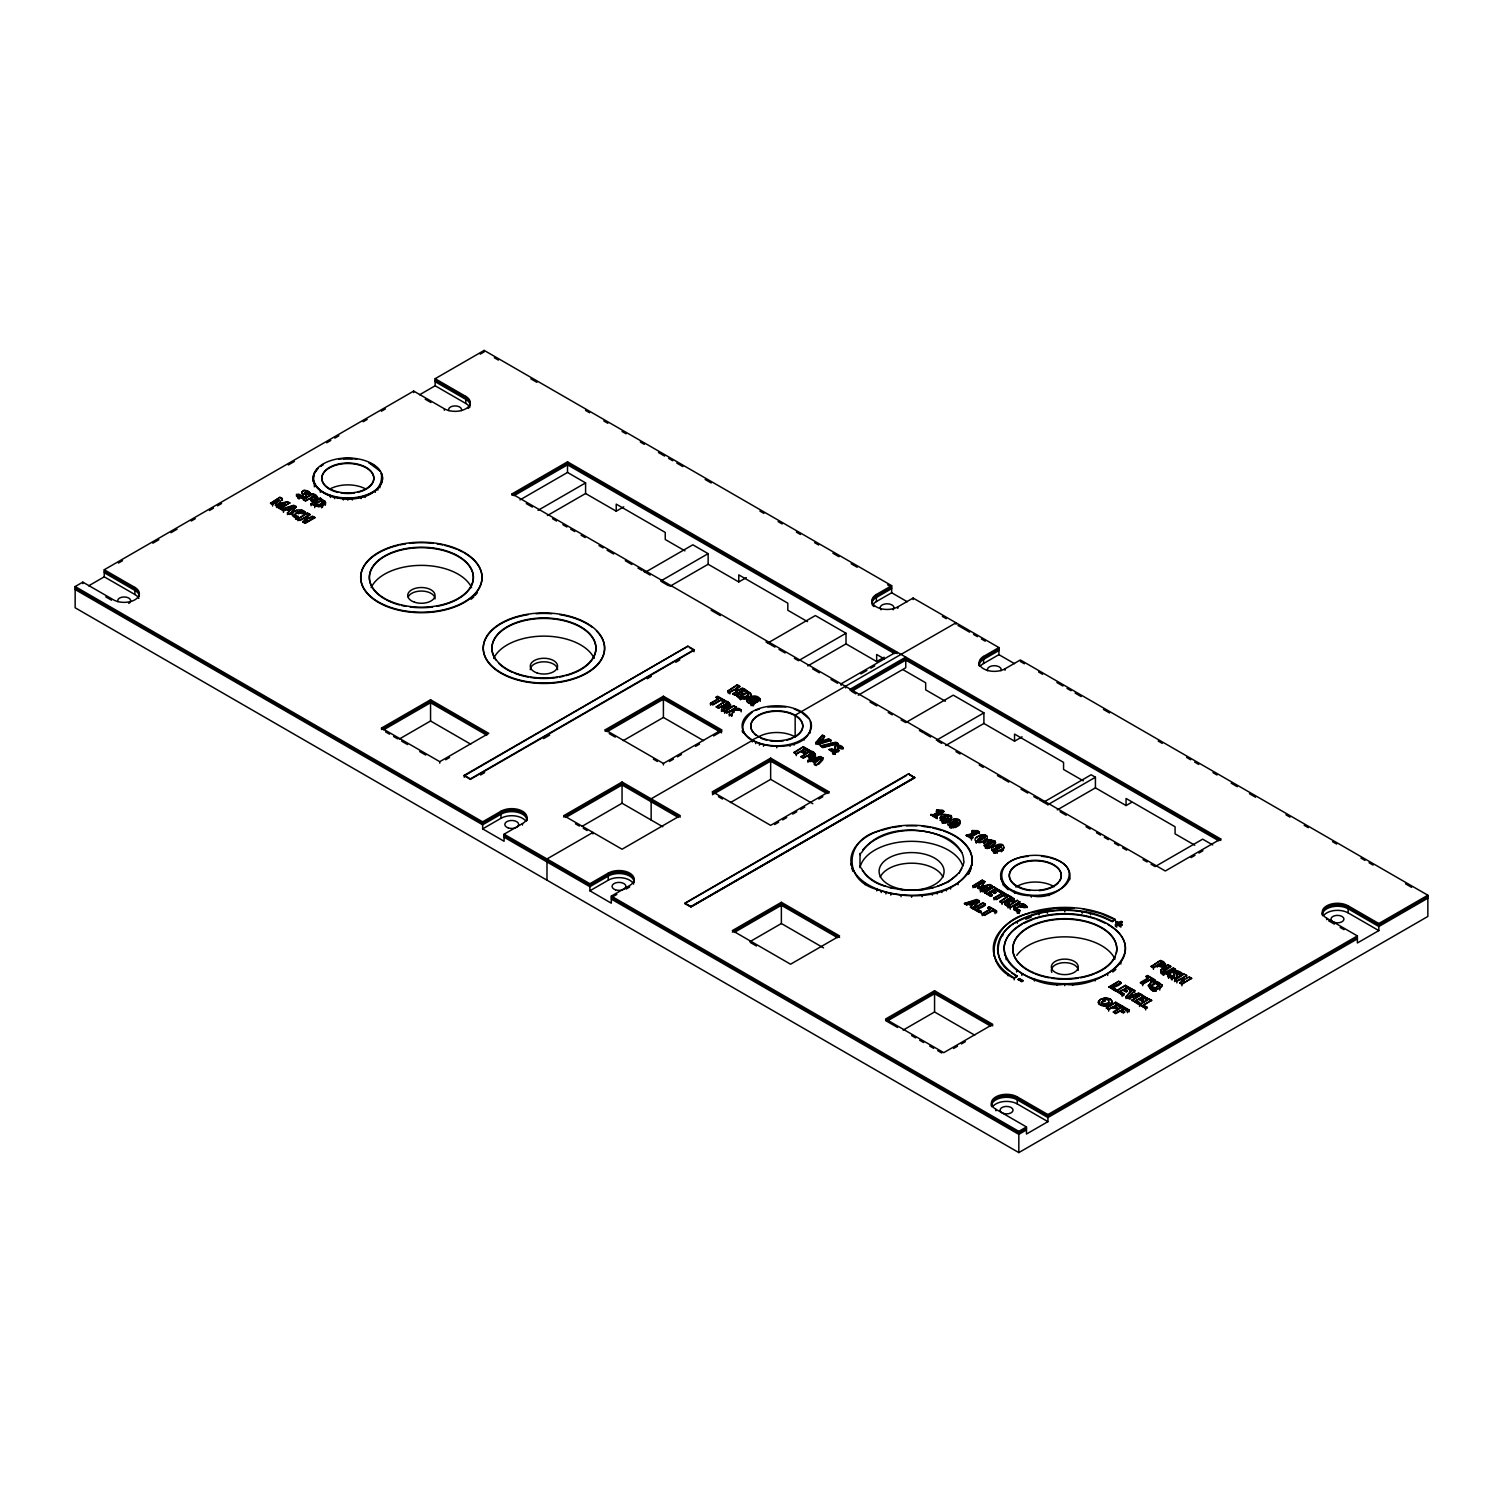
<?xml version="1.0" encoding="UTF-8"?>
<svg xmlns="http://www.w3.org/2000/svg" width="1503" height="1503" viewBox="0 0 1503 1503"><rect width="100%" height="100%" fill="white"/><g stroke="black" fill="none" stroke-linecap="round" stroke-linejoin="round"><path stroke-width="1.5" d="M292.24 515.041L292.24 513.857L293.029 516.393L295.621 517.746L297.707 518.103L298.195 516.45C290.737 515.999 300.243 509.047 303.042 513.011M746.897 700.06L746.897 701.243C747.029 695.156 758.996 693.898 760.18 699.928L758.132 700.022L755.708 697.617L751.538 698.651L749.715 700.285L750.185 702.408L753.886 701.638L752.139 700.492L753.435 699.252L757.418 701.544L753.473 704.306L748.513 703.179L746.897 700.755M1013.774 909.691L1013.774 907.699L1014.544 910.236L1019.241 911.964L1019.71 910.311L1016.516 909.071L1018.395 906.29L1022.566 905.276L1027.037 907.079L1024.99 907.68L1021.195 905.783L1016.573 908.432M325.381 503.355L325.418 502.152L325.381 504.839M322.807 501.683L321.454 500.292C308.735 504.613 317.828 507.713 322.581 503.035M748.607 693.766C747.141 700.398 732.13 696.997 747.254 692.395L748.588 694.705M306.086 495.408C305.579 499.879 297.913 498.451 296.561 494.975L303.287 495.408L301.37 496.648L298.872 494.149L296.561 494.487L296.561 496.46M831.535 748.889C840.478 751.087 833.282 753.623 831.535 748.889L829.205 749.715L833.564 752.759L838.392 751.744L837.49 747.592L838.749 750.655M1177.431 976.818L1177.3 975.203L1176.473 977.871L1171.438 978.152L1167.925 975.334L1170.255 974.526L1167.925 974.846L1168.639 977.983L1167.925 974.846M972.009 865.277C974.733 847.936 958.031 835.687 943.414 830.952M308.491 495.595C309.223 490.072 301.107 492.646 308.021 493.266C314.991 495.595 302.648 485.939 302.084 492.777M837.49 748.081C838.355 743.309 843.352 752.064 843.033 747.573C841.605 744.943 835.01 743.59 834.747 747.517M1179.874 974.489C1178.277 968.402 1172.791 976.649 1178.84 973.099C1190.019 976.424 1168.883 964.513 1174.519 975.24M303.287 495.915L302.817 493.829L303.343 494.919M313.169 481.618L314.352 473.464L317.809 468.635M834.841 748.306L834.841 746.315M812.785 753.999C804.537 761.1 812.315 746.784 812.785 755.971M1158.55 964.419C1163.397 959.327 1163.848 967.35 1158.55 964.419L1158.55 966.41M1162.852 964.625L1161.612 963.047L1158.55 964.907L1161.406 965.471L1162.927 963.667M940.596 811.639L936.425 811.77L936.613 810.023L942.475 810.155C949.238 813.255 921.414 821.446 943.809 811.169M979.411 833.714L978.077 830.708L972.216 830.577L972.028 832.324L976.198 832.192L969.097 835.743L966.279 835.593L976.198 831.704L976.198 833.677M951.756 816.974C933.307 806.153 940.615 832.981 951.624 817.857M947.998 822.817C946.402 829.431 962.728 825.805 959.684 820.394C955.156 814.325 942.644 827.514 951.624 819.793M995.606 842.281C977.157 831.46 984.465 858.307 995.456 843.164M987.208 838.392C988.429 830.126 967.725 838.355 977.758 842.093C980.952 844.987 989.913 836.269 985.855 839.595C983.244 842.488 977.363 841.812 975.522 840.797M991.848 848.124C990.308 854.324 1004.511 851.412 1003.854 847.053C1002.557 839.839 990.327 848.443 992.375 847.26M317.659 497.568L314.897 499.654L309.336 498.395L305.579 500.574L303.343 499.785L305.579 501.063L309.336 498.902C315.574 503.824 321.473 495.332 312.492 493.736L303.343 499.278M801.08 756.911L810.211 751.35C819.022 753.022 813.01 760.706 807.073 756.028L803.297 758.207L801.08 756.911L810.211 750.861C819.248 752.552 813.029 760.18 807.073 755.539L803.297 757.7L801.08 756.422M1165.539 964.362L1162.777 966.955L1157.216 965.696L1153.44 967.857L1151.223 966.579L1160.372 960.53C1169.202 962.221 1163.19 969.848 1157.216 965.189L1153.44 967.368L1151.223 966.091M728.091 704.118L727.414 705.602L726.851 703.536L723.657 705.377L726.738 702.991L727.997 705.095M1007.16 899.583C1019.823 897.084 998.687 900.917 1011.5 899.809L1010.241 897.686L1007.16 899.583L1007.16 901.575M949.314 816.148C946.571 815.096 937.59 822.404 945.331 816.373C953.034 813.029 946.007 821.859 942.156 819.454M954.292 823.794C966.88 815.415 941.028 824.997 953.522 824.64C966.467 815.96 942.437 824.94 953.522 824.151M984.897 836.701C966.504 848.8 988.993 828.04 983.056 838.749M986.006 844.78L990.609 843.934L993.051 841.248L989.181 841.699L985.893 845.043L992.807 841.06M997.372 849.458C1013.154 836.307 978.678 857.499 1001.411 846.734M860.374 855.019C859.885 845.813 859.885 875.159 860.374 865.935M972.009 863.774C958.482 899.658 907.793 900.748 876.794 889.419C841.436 880.194 845.4 837.866 879.762 830.952M1159.226 985.179L1155.375 988.185L1159.339 984.747M721.44 709.98L723.788 711.332L724.051 706.466L724.051 708.439L725.385 708.796L725.385 706.823L724.051 706.466M1007.292 905.539L1007.536 901.161L1007.292 906.027L1004.943 904.186L1007.292 906.027M1101.192 1001.919L1101.079 1002.858C1114.944 1010.335 1107.392 989.763 1101.436 1003.703M1151.073 986.626C1151.242 983.15 1158.757 981.177 1159.339 985.235M724.578 713.286L724.578 711.295L726.813 712.591L730.233 710.6L729.35 714.545L731.773 715.935L732.938 711.37L731.848 709.604L731.848 711.595M731.773 715.935L732.938 710.881M1098.58 1001.054L1098.468 1002.971L1099.726 999.683L1105.325 997.729L1110.097 998.875L1111.976 1001.374M1098.392 1002.257C1100.121 996.977 1108.331 998.142 1110.999 999.495M1162.026 985.348C1144.76 1002.914 1146.056 968.627 1162.026 985.836L1161.951 984.634M1148.386 986.006L1148.574 984.803M1112.032 1001.599C1110.172 1007.16 1101.229 1005.77 1098.806 1003.666C1102.075 1007.705 1111.938 1006.841 1111.976 1000.885L1111.393 1004.981L1111.393 1003.008M724.728 707.594L724.051 706.955C731.134 709.98 731.923 702.051 725.498 700.962L716.33 707.03L718.566 708.326L722.267 706.185M1007.536 901.65L1012.402 901.8L1013.999 900.616L1013.811 898.662L1009.001 895.656L999.833 901.725L1002.069 903.021L1005.958 901.124M721.44 711.464L722.455 706.429M1004.943 904.674L1005.902 900.485L1005.958 902.608M1160.804 969.886C1159.884 978.453 1180.174 971.483 1173.355 967.857L1166.178 971.877L1163.773 971.708L1170.687 966.617L1168.056 964.851L1161.725 968.815L1160.692 971.483M1160.635 970.938L1166.798 965.828M303.287 512.918C307.758 515.98 301.784 510.475 298.947 511.565C294.1 511.377 294.269 518.366 298.195 516.45M752.27 712.14C711.013 747.799 818.722 762.81 810.267 721.121M292.24 514.345C293.611 509.329 301.633 508.427 305.015 511.997L305.504 513.725M746.897 700.548L752.515 696.697L760.03 698.82M1013.774 908.188C1014.976 902.758 1025.816 901.762 1027.037 907.587M961.807 868.509C953.39 882.223 966.41 861.689 963.592 860.731C964.325 852.088 955.081 841.455 945.011 837.246C918.521 825.861 878.128 826.049 861.369 852.952M968.59 872.717L968.59 874.201L971.333 868.302M1019.241 913.448L1019.71 910.311M1050.052 857.837C1090.182 867.55 1058.976 902.721 1031.321 895.694C995.531 895.957 989.688 858.983 1028.071 856.372M325.381 502.847L323.408 505.44L318.843 506.849L311.046 504.219L320.308 498.132L325.155 501.964M751.218 694.743L746.108 690.215C726.193 696.002 744.718 702.746 750.861 696.133L751.199 694.95M740.528 696.265C743.008 698.331 751.068 695.419 747.254 692.395M305.748 496.516L305.917 494.844L305.748 498.489L305.748 496.516L300.901 497.512L296.561 494.487M829.205 749.227L833.564 752.27L838.712 750.711M1168.639 976.011C1170.555 978.622 1178.54 979.261 1177.018 974.639M313.169 478.649C318.561 507.169 386.215 506.154 381.311 473.464M1014.224 979.843L1014.224 977.871A71.486 41.276 0 0 1 1014.224 919.498A71.486 41.276 0 0 1 1115.339 919.498L1112.276 921.752C1083.25 906.497 1046.313 906.497 1017.287 921.752C997.259 929.869 990.082 958.764 1009.866 971.37M1021.89 924.42C975.203 951.662 1032.073 990.045 1064.782 984.202C1097.491 990.045 1154.36 951.662 1107.673 924.42M951.437 815.641L946.232 814.701L939.751 818.045M939.939 820.262L946.608 820.863L951.624 817.35M948.186 825.015L954.875 825.635L959.872 822.122L959.872 824.095M995.268 840.947L990.082 840.027L983.601 843.352M983.789 845.569L990.458 846.17L995.456 842.676M1003.196 848.312L1003.722 847.429L1003.196 850.285L1003.196 848.312L997.24 851.262L992.036 850.341M275.425 505.309L284.988 503.956L276.59 505.985L275.425 505.309L279.032 500.029L276.777 502.566M983.338 887.954L979.054 888.837C972.817 886.638 995.737 874.37 975.071 887.428L973.023 886.244L982.323 880.157L984.784 881.866L980.933 887.165L984.784 881.378M977.889 888.16L979.261 885.417M279.896 502.923L278.45 504.313L282.32 498.526L279.84 497.305L270.54 503.392L272.588 504.576L279.032 500.518M1109.007 1000.134C1102.695 996.752 1096.683 1008.137 1108.97 1002.369M1151.185 986.175L1155.751 983.526L1159.264 984.803M1148.574 985.292L1151.73 982.267M1148.386 985.517C1149.908 991.698 1159.959 989.087 1161.838 986.55M1175.553 969.623L1173.355 968.345C1166.065 976.368 1157.103 970.75 1170.687 966.128M293.705 511.79L292.484 513.143M1019.391 903.848L1014.018 907.004M961.807 852.464C941.366 823.419 885.38 823.531 862.722 849.965M302.178 492.063L304.264 490.448M1182.034 974.339L1178.784 971.577L1173.561 971.934M725.385 706.823L730.496 705.433L728.448 702.446M1007.536 901.161L1012.402 901.312L1013.811 898.662M948.186 817.707L949.201 815.941M977.739 839.801L981.703 837.058L984.784 836.983M994.253 849.327L998.199 846.584L1001.299 846.508M815.979 744.417L815.979 742.426L822.385 735.23C830.727 736.263 808.37 750.26 824.64 736.282M822.385 735.23L815.979 742.933L818.252 744.473L830.727 740.491L828.698 739.307L818.816 742.689M1126.01 998.574L1126.01 996.602L1132.435 989.387L1134.69 990.458L1134.69 992.431M1132.435 989.387L1126.01 997.09L1128.302 998.631L1140.777 994.648L1138.748 992.976L1128.847 996.865M885.586 886.225C877.752 884.609 867.062 878.635 862.722 870.5C868.809 879.65 879.349 884.572 889.607 887.446C912.809 893.007 941.442 891.204 958.707 872.924M289.572 514.383L296.204 506.53L293.611 505.271L281.38 509.16L283.447 510.851L286.885 509.705L289.365 511.133L287.392 513.124L289.572 514.383L296.204 506.53M807.975 760.405L810.042 761.608L813.48 760.443L815.96 761.889C810.53 768.935 822.536 762.359 822.799 757.775L820.206 756.516L807.975 760.405L807.975 762.378M816.167 765.628L822.799 758.282L820.206 757.005L807.975 760.894L815.96 761.889M818.816 764.182L822.799 759.766L822.799 757.775M972.666 908.601L979.317 900.748L976.706 899.489L964.475 903.378L966.561 905.069L969.98 903.923L972.479 905.351L970.506 907.342L972.666 908.601L979.317 901.255L976.706 899.978L964.475 903.867M823.437 739.589L821.014 742.219L821.014 740.246M1128.847 996.376L1134.69 990.458M311.046 505.703L311.046 503.73L318.843 506.342L325.061 503.561M736.846 695.814L743.76 698.444L750.861 696.133M287.392 514.608L289.365 510.644L286.885 509.198L283.447 510.362L281.38 509.16M970.506 907.342L972.479 904.862L969.98 903.416L966.561 904.581L964.475 903.378M981.816 834.766L975.86 837.716M841.154 748.87L837.528 747.198M1170.649 975.334L1174.219 976.217L1173.467 973.136M1170.649 975.823L1170.405 974.902C1170.311 977.551 1175.834 977.871 1174.519 974.733M290.38 510.118L294.062 506.492L290.38 510.118L288.651 509.104L294.062 506.999M815.246 760.293L816.974 761.363L820.657 757.737L820.657 759.729M816.974 761.363L820.657 758.17L815.246 759.86L820.657 757.737M977.157 900.71C968.646 903.378 973.775 905.031 977.157 901.218M973.493 904.336L975.128 902.27M937.59 886.225L948.355 881.96L956.622 875.253M314.991 497.343L310.67 497.625L311.666 498.057M808.407 754.75L812.71 754.468L810.474 754.055M1115.846 969.435L1112.915 971.99L1112.915 970.487M988.316 844.987L992.656 842.488M303.343 499.785L312.492 493.736M1151.223 966.579L1160.372 960.53M716.33 707.03L725.498 700.962M999.833 901.725L1009.001 895.656M311.046 503.73L320.308 498.132M746.108 690.215L744.849 691.192M805.383 752.684C796.853 748.926 808.464 751.368 804.03 753.473L800.78 751.594L796.308 754.168L794.072 752.383L803.391 746.747L809.741 750.429L809.741 752.402M794.072 752.871L803.391 746.747M992.168 895.619C980.557 890.246 997.147 894.924 990.533 896.37L984.465 892.369L993.878 886.789L1000.002 890.828L998.556 891.674L994.779 889.494L998.556 891.166L1000.002 890.34M984.465 892.857L993.878 886.789M977.965 908.526L977.082 909.484L981.008 911.739L979.392 912.49L973.305 908.977L982.737 902.946C993.84 905.107 963.968 914.087 985.367 904.261M973.305 908.977L982.737 902.946M1112.84 987.358L1116.767 990.12L1115.151 990.853L1109.064 986.851L1118.476 981.327C1129.937 983.657 1097.096 993.258 1121.125 982.624M1127.494 991.266C1118.965 987.509 1130.575 989.951 1126.142 992.055L1122.891 990.158L1119.81 991.886L1123.774 994.159L1122.159 994.911L1116.09 990.89L1125.503 985.329L1131.627 988.88L1130.181 990.195L1126.405 987.527L1130.181 989.707L1131.627 988.88M1116.09 991.398L1125.503 985.329M1117.725 1008.175C1109.195 1004.417 1120.787 1006.86 1116.372 1008.964L1113.103 1007.066L1108.65 1009.659L1106.415 1007.874L1115.714 1002.238L1122.083 1005.92L1122.083 1007.893M1106.415 1008.363L1115.714 1002.238M1124.714 1012.214C1116.165 1008.457 1127.776 1010.899 1123.361 1012.984L1120.092 1011.106L1115.621 1013.68L1113.404 1011.895L1122.703 1006.277L1129.072 1009.941L1129.072 1011.932M1113.404 1012.402L1122.703 1006.766L1129.072 1010.448L1127.457 1011.181L1123.605 1008.475L1127.457 1010.692L1129.072 1009.941M1139.65 1003.328C1128.058 997.954 1144.647 1002.633 1138.034 1004.079L1131.966 1000.059L1141.378 994.498L1147.503 998.537L1146.056 999.363L1142.28 997.184L1140.119 998.556L1142.28 996.696L1146.056 998.875L1147.503 998.03M1131.966 1000.566L1141.378 994.498M1139.556 1006.428L1139.556 1004.455L1148.968 998.931L1151.617 1000.228L1143.332 1005.451L1147.259 1007.724L1143.332 1004.962L1143.332 1006.935M1147.259 1007.724L1145.643 1008.457L1139.556 1004.943L1148.968 998.931M724.578 711.295L733.859 705.696L736.489 707.481L733.389 709.284L737.015 709.097M730.233 710.6L726.813 713.08L724.578 711.802L733.859 705.696M1008.025 907.944L1008.025 905.971L1017.306 900.353L1019.936 902.157L1010.26 907.756L1008.025 906.459L1017.306 900.353M307.326 519.099C294.325 525.111 314.24 519.775 304.489 517.464L300.13 519.982L297.913 518.704L307.213 513.124C316.043 514.871 298.364 519.888 309.825 514.383M307.326 519.587L304.489 517.953L300.13 520.47L297.913 519.211L307.213 513.124M727.809 690.61L730.026 691.887L734.385 689.351L737.221 691.493L734.385 689.858L730.026 692.376L727.809 691.098L737.109 685.011C745.939 686.777 728.241 691.793 739.701 686.289M727.809 691.098L737.109 685.011M1174.67 981.591L1174.67 979.618L1183.951 974.019L1186.562 975.297L1186.562 977.269M1174.67 979.618L1176.868 980.895L1181.245 978.359L1184.063 980.501L1181.245 978.866L1176.868 981.384L1174.67 980.106L1183.951 974.019M973.023 887.728L973.023 885.755L982.323 880.157M802.132 750.316L804.293 748.945L808.126 751.162L809.741 750.429M802.132 750.805L804.293 748.945M992.619 890.358C1001.299 894.567 988.429 890.997 994.779 888.987M992.619 890.847L994.779 889.494M1124.244 988.899L1126.405 987.527M1114.456 1005.808L1116.635 1004.436L1120.468 1006.653L1122.083 1005.92M1114.456 1006.296L1116.635 1004.436M1121.445 1009.828L1123.605 1008.475M1121.445 1010.335L1123.605 1008.964M310.67 497.625L313.732 495.746L315.048 497.361M313.732 495.746L312.756 496.422M810.474 755.539L811.451 752.871M1002.651 844.968L993.201 846.433M314.728 504.181C317.208 506.248 325.268 503.336 321.454 500.292M270.54 502.904L272.588 504.087L279.032 500.029M973.023 885.755L975.071 886.939L981.515 882.881M757.963 699.628C754.487 693.747 745.169 705.208 753.886 701.149L752.139 700.003M323.333 464.502L320.327 466.456A34.663 20.009 0 0 1 323.333 464.352M945.255 819.379L947.472 818.196M1014.506 663.65L998.913 654.65L998.913 647.568L983.582 656.416A15.162 8.755 0 0 0 983.582 668.797A15.162 8.755 0 0 0 1005.037 668.797L1020.349 659.967L1427.85 895.224L1427.85 916.454L1018.827 1152.594L75.15 607.776L75.15 586.546L82.815 582.131L113.458 599.81A15.162 8.755 0 0 0 134.894 599.81A15.162 8.755 0 0 0 134.894 587.429L104.252 569.75L104.252 576.814L134.894 594.512A15.162 8.755 0 0 1 138.821 598.438M104.252 569.75L413.701 391.081L444.343 408.778A15.162 8.755 0 0 0 465.798 408.778A15.162 8.755 0 0 0 465.798 396.397L435.156 378.7L435.156 385.783L465.798 403.462A15.162 8.755 0 0 1 469.725 407.388M435.156 378.7L484.173 350.406L891.674 585.663L891.674 592.746L907.267 601.745M118.418 563.061L122.457 560.713M152.799 543.203L158.867 539.709M171.004 532.701L177.072 529.188M191.219 521.015L195.277 518.685M209.424 510.513L213.482 508.164M217.522 505.835L221.561 503.505M288.313 464.972L294.381 461.459M326.733 442.784L330.792 440.454M334.831 438.106L338.87 435.776M363.144 421.761L367.183 419.431M381.349 411.258L385.388 408.91M480.246 354.144L484.173 351.89L484.173 350.406M88.658 585.832L104.252 576.814M419.562 394.782L435.156 385.783M270.54 503.392L278.562 498.263M278.45 503.824L287.336 501.645L289.76 502.81L280.065 508.897L277.961 507.187L284.988 503.467M277.961 507.676L284.988 503.956M277.961 507.187L280.065 508.409L289.76 502.81M314.728 504.67L321.454 500.781M305.936 516.619L308.773 518.253L312.455 516.13L314.86 517.784L305.147 523.382L302.948 522.105M305.936 517.126L308.773 518.76L312.455 516.619L314.86 517.784M302.948 521.616L305.147 522.875L314.86 517.276M897.122 653.617L567.514 463.319L512.053 495.351L512.053 493.867L567.514 461.834L1220.737 838.975L1220.737 840.459L905.219 658.295M514.045 495.689L567.514 464.822L894.548 653.617M519.982 499.898L567.514 472.449L585.588 482.895L585.588 493.51L547.374 515.567M538.055 510.344L585.588 482.895M585.588 493.51L616.23 511.189L623.745 506.849M645.294 572.248L692.827 544.8L708.138 553.649L708.138 564.264L669.943 586.32M381.537 728.053L430.553 699.759L488.776 733.37L439.759 761.664L381.537 728.053L381.537 729.556L430.553 701.243L486.765 733.689M383.49 729.894L430.553 702.728L486.765 735.174M660.606 581.097L708.138 553.649M399.178 739.1L430.553 720.989L470.702 744.173M708.138 564.264L738.781 581.943L746.296 577.622M445.639 759.766L449.547 757.493M464.258 777.314L464.258 775.323L687.923 646.196L694.048 649.728L694.048 651.72M464.258 775.323L470.383 778.873L694.048 649.728M687.923 646.196L464.258 775.83L470.383 779.362L694.048 650.235L689.464 647.568M480.565 774.984L484.624 772.636M543.598 738.593L549.685 735.061M647.286 678.717L651.344 676.369M675.749 662.278L679.826 659.93M721.628 731.322L663.405 697.711L605.202 731.322L605.202 729.838L663.405 696.227L721.628 729.838L721.628 731.322L713.606 735.944M607.212 731.642L663.405 699.196L721.628 732.806M767.845 643.002L815.377 615.554L846.02 633.251L846.02 643.866L807.806 665.923M75.15 586.546L482.651 821.822L501.025 811.207A15.162 8.755 0 0 1 522.48 811.207A15.162 8.755 0 0 1 522.48 823.588L522.48 825.072M623.275 740.622L663.405 717.457L703.554 740.622M998.913 647.568L913.11 598.044L897.798 606.893A15.162 8.755 0 0 1 876.362 606.893A15.162 8.755 0 0 1 876.362 594.512L891.674 585.663M891.674 588.631L876.362 597.48A15.162 8.755 0 0 0 871.909 603.68M482.651 821.822L482.651 828.886L501.025 818.271A15.162 8.755 0 0 1 524.885 820.093M872.435 605.502A15.162 8.755 0 0 1 876.362 601.576L891.674 592.746M716.104 697.073C722.868 700.266 712.986 697.862 717.551 696.246L724.765 700.398L724.765 702.389M716.104 697.561L717.551 696.734L724.765 700.886L723.319 701.732L720.839 700.304L712.76 704.963L710.524 703.686L718.603 699.008M710.524 705.17L710.524 703.179L718.603 698.519M710.524 703.179L712.76 704.475L720.839 699.797L723.319 701.243L724.765 700.398M735.831 688.524L738.668 690.159L742.35 688.036L744.736 689.182L735.042 695.288L732.844 694.01L737.221 691.004M732.844 694.01L737.221 691.493M735.831 689.013L738.668 690.647L742.35 688.524L744.736 689.689M732.844 693.522L735.042 694.781L744.736 689.182M736.846 696.321L742.858 692.845M846.02 633.251L798.488 660.7L794.392 658.352M716.33 706.542L718.566 707.819L722.267 705.696M740.528 696.753L747.254 692.883M482.651 828.886L504.087 841.267L504.087 834.203L522.48 823.588M733.389 710.769L733.389 708.796L736.489 706.992M752.139 700.492L753.435 699.74L757.418 702.033M747.141 701.939L753.473 703.799L757.418 701.544M563.832 815.622L622.054 782.011L680.258 815.622L622.054 849.233L563.832 815.622L563.832 817.106L622.054 783.495L680.258 817.106M565.842 817.444L622.054 784.979L678.323 817.482M605.202 729.838L663.405 763.449L721.628 729.838M669.436 761.457L673.457 759.128M677.458 756.817L681.479 754.487M695.532 746.39L699.553 744.06M581.905 826.425L622.054 803.241L662.804 826.763M846.02 643.866L876.662 661.545L884.177 657.224M896.577 651.814L841.116 683.846L841.116 685.33M860.918 673.889L866.874 670.451M870.819 668.177L874.784 665.885M752.27 740.453L651.156 798.826L651.156 820.037M905.764 658.615L850.303 690.629L850.303 689.144L905.764 657.13L905.764 667.745L858.232 695.194M852.295 690.967L905.764 660.099M712.441 791.743L770.644 758.132L828.867 791.743L828.867 793.227L770.644 759.616L712.441 793.227L712.441 791.743L770.644 825.354L828.867 791.743M712.441 794.711L770.644 761.1L826.857 793.546M794.072 752.383L796.308 753.679L800.78 751.087L804.03 752.965L805.383 752.195M589.89 883.726L608.264 873.111A15.162 8.755 0 0 1 629.719 873.111A15.162 8.755 0 0 1 629.719 885.492L611.326 896.107L611.326 903.19L589.89 890.809L589.89 883.726L504.087 834.203M730.496 802.546L770.644 779.362L812.804 803.692M998.913 649.071L983.582 657.901A15.162 8.755 0 0 0 979.655 666.355M998.913 650.555L983.582 659.385A15.162 8.755 0 0 0 979.148 665.585M589.89 890.809L608.264 880.194A15.162 8.755 0 0 1 633.627 884.121M981.177 665.303A15.162 8.755 0 0 1 983.582 663.499L998.913 654.65M905.727 722.605L953.259 695.156L983.901 712.854L983.901 723.469L945.744 745.507M616.85 894.417L611.326 897.592L1018.827 1132.867L1026.474 1128.434M626.037 889.1L629.719 886.977M774.665 824.527L778.686 822.197M782.687 819.886L786.708 817.576M792.739 814.081L796.74 811.77M800.761 809.459L804.781 807.13M818.834 799.032L822.836 796.703M936.369 740.303L983.901 712.854M914.651 777.37L690.985 906.516L684.861 903.472L690.985 907.004L914.651 777.878L908.526 773.838L684.861 903.19L690.985 906.722L914.651 777.596L908.526 774.045M684.861 903.472L906.497 775.51M983.901 723.469L1014.544 741.167L1022.059 736.827M935.599 816.411L937.158 817.294L935.881 818.027L930.695 814.532L933.495 814.701L940.596 811.15M930.695 815.039L933.495 815.19L937.816 812.202M781.372 902.307L732.356 930.601L790.559 964.212L839.595 935.918L781.372 902.307L781.372 923.518L823.531 947.867M732.356 932.085L781.372 903.791L839.595 937.402M734.309 932.442L781.372 905.276L837.584 937.722M930.695 814.532L935.881 817.538L937.158 816.805L937.158 818.778M749.997 941.648L781.372 923.518M971.201 838.449L971.201 836.457L979.411 831.723M966.279 835.086L972.742 837.847L971.464 838.58L966.279 835.593M1043.608 802.207L1091.14 774.759L1095.424 777.239L1095.424 787.854L1057.267 809.892M1047.892 804.687L1095.424 777.239M1095.424 787.854L1126.066 805.552L1131.703 802.301M980.444 892.03L980.444 890.039L987.471 886.808M980.444 890.039L982.549 891.26L992.243 885.662L982.549 891.749L980.444 890.527L983.939 888.029M988.204 892.838L991.266 891.129L994.516 893.007L995.869 892.237M988.204 893.346L991.266 891.636L994.516 893.515L995.869 892.726M999.608 891.767L1001.054 890.941L1008.269 895.6L1006.822 896.427L1004.342 894.999L996.264 899.658L994.028 898.381L1002.106 893.721L999.608 891.767L1002.106 893.721M999.608 892.275L1001.054 891.429L1008.269 895.6M994.028 899.865L994.028 897.892L1002.106 893.214M994.028 897.892L996.264 899.17L1004.342 894.51L1006.822 895.938L1008.269 895.093M987.847 907.53C994.61 910.724 984.728 908.338 989.293 906.704L996.508 910.856L996.508 912.847M987.847 908.037L989.293 907.192L996.508 911.363L995.061 912.189L992.581 910.762L984.503 915.421L982.267 914.143L990.345 909.484M982.267 915.628L982.267 913.655L990.345 908.977M999.833 901.236L1002.069 902.533L1005.77 900.391M982.267 913.655L984.503 914.932L992.581 910.273L995.061 911.701L996.508 910.856M1008.025 905.971L1010.26 907.248L1019.936 901.668M934.565 990.74L885.549 1019.053L943.752 1052.664L992.788 1024.351L934.565 990.74L934.565 1011.97L974.714 1035.154M887.503 1020.894L934.565 993.708L990.778 1026.173M1220.737 838.975L1165.295 870.989L512.053 493.867M1191.034 857.612L1194.998 855.339M1198.962 853.046L1202.926 850.754M903.19 1030.081L934.565 1011.97M1014.224 977.871L1017.287 976.105A67.165 38.777 0 0 1 1017.287 921.264A67.165 38.777 0 0 1 1112.276 921.264L1115.339 919.498M1017.287 976.105L1014.224 978.359C977.701 961.751 995.907 919.366 1029.029 913.429M1115.714 922.091C1121.144 924.664 1113.272 922.898 1116.823 921.452L1118.833 922.617L1121.144 921.283C1125.089 922.861 1116.147 924.871 1122.365 921.978M1115.714 922.598L1122.365 922.466M1018.207 979.28L1019.447 978.566L1022.923 980.576L1021.683 981.778L1018.207 979.28L1021.683 981.29L1022.923 980.576M1018.207 979.768L1019.447 979.054L1022.923 981.064M1115.508 926.524L1115.508 924.533L1117.725 923.255M1117.725 923.744L1115.508 925.04L1122.065 924.965L1120.054 923.312M1115.508 924.533L1122.065 924.477M953.56 1048.474L957.486 1046.22M961.413 1043.946L965.321 1041.692M1109.064 987.339L1117.236 982.304M1119.81 993.37L1119.81 991.379L1122.891 989.669L1126.142 991.548L1127.494 990.778M1146.037 976.311L1147.484 975.466L1154.699 979.637L1154.699 981.609L1153.233 982.455L1153.233 980.482L1150.772 979.035L1142.693 983.713L1140.458 982.924L1142.693 984.202L1150.772 979.543L1153.233 980.971L1154.699 980.125L1147.484 975.973C1145.812 977.551 1152.012 979.411 1140.458 982.924M1140.458 982.417L1148.536 977.758M1153.233 980.482L1154.699 979.637M1160.692 970.976L1166.647 973.549L1175.553 969.134M1106.415 1007.874L1108.65 1009.152L1113.103 1006.578L1116.372 1008.457L1117.725 1007.686M1135.686 1000.547L1138.767 998.837L1142.017 1000.716L1143.37 999.946L1143.37 1001.919M1140.119 998.556L1143.37 1000.434L1142.017 1001.205L1138.767 999.326L1135.686 1001.054M1113.404 1011.895L1115.621 1013.191L1120.092 1010.617L1123.361 1012.496L1124.714 1011.707M1186.562 975.785L1182.692 978.021L1186.562 975.297M1182.692 977.532L1185.51 979.167L1189.192 977.044L1191.597 978.19L1181.903 984.296L1179.705 983.018L1184.063 979.994M1179.705 983.018L1184.063 980.501M1143.332 1004.962L1151.617 1000.228M1179.705 982.53L1181.903 983.789L1191.597 978.19M611.326 896.107L1018.827 1131.364L1026.474 1126.949L1026.474 1134.032L1047.929 1121.651L1047.929 1114.568L1357.378 935.918L1357.378 942.982L1378.833 930.601L1378.833 923.518L1427.85 895.224M1357.378 937.402L1047.929 1116.053L1017.287 1098.374A15.162 8.755 0 0 0 998.988 1096.983A15.162 8.755 0 0 0 991.924 1106.828M1427.85 896.709L1378.833 925.021L1348.191 907.324A15.162 8.755 0 0 0 1329.892 905.933A15.162 8.755 0 0 0 1322.809 915.778M1026.474 1129.918L1018.827 1134.352L611.326 899.076M1357.378 938.887L1047.929 1117.537L1017.287 1099.858A15.162 8.755 0 0 0 1000.773 1097.96A15.162 8.755 0 0 0 991.398 1106.039M1427.85 898.193L1378.833 926.506L1348.191 908.808A15.162 8.755 0 0 0 1331.658 906.91A15.162 8.755 0 0 0 1322.302 915.008M977.739 839.313L979.298 840.872L982.361 839.181M1023.881 923.406L1032.805 919.479M296.711 510.269L294.626 511.17M843.315 748.719L840.064 745.958L835.48 745.695M804.293 749.452L808.126 751.669L809.741 750.918L803.391 747.254M984.465 892.369L990.533 895.863L992.168 895.13M973.305 908.47L979.392 911.983L981.008 911.25L981.008 913.223M1109.064 986.851L1115.151 990.364L1116.767 989.632M1116.09 990.89L1122.159 994.404L1123.774 993.671L1123.774 995.644M1116.635 1004.925L1120.468 1007.142L1122.083 1006.409L1115.714 1002.745M1131.966 1000.059L1138.034 1003.572L1139.65 1002.839M1139.556 1004.455L1145.643 1007.968L1147.259 1007.217M815.979 742.426L818.252 743.966L830.727 739.983L830.727 741.975M1126.01 996.602L1128.302 998.142L1140.777 994.159M288.651 510.607L288.651 508.615L294.062 506.492M820.657 758.245L817.951 758.902M818.816 742.2L828.698 738.818L830.727 739.983M723.657 704.888L727.414 705.114M281.38 509.649L293.611 505.759L296.204 507.037M755.671 710.412L759.447 708.965M1025.722 919.197L1031.208 917.074M278.45 504.313L287.336 502.134L289.76 503.298M980.933 886.676L989.819 884.497L992.243 885.662M980.933 887.165L983.319 885.831M971.746 903.322L974.47 902.382M1140.777 994.648L1138.748 993.483L1132.097 995.005M881.265 830.407L890.847 827.815M1031.133 912.828L1055.444 908.244L1074.119 908.244M1034.459 918.84C1054.016 912.622 1075.547 912.622 1095.105 918.84M977.889 887.672L987.471 886.319M820.563 745.864L822.799 747.141L838.035 743.478L822.799 747.649L820.563 745.864L835.875 742.219L838.035 743.478M820.563 746.352L835.875 742.726L838.035 743.966M959.684 820.394L952.996 819.304M985.48 885.887L989.819 884.985L992.243 886.15M892.519 827.514L901.048 826.237M1151.148 986.55L1155.375 987.696M829.205 749.715L831.685 749.772M767.808 706.955L785.75 706.955M1161.951 985.141L1158.963 982.586L1154.097 981.591M308.491 493.623L310.651 493.472L310.651 495.445M841.154 748.362L843.315 748.212M1179.874 973.982L1182.034 973.831M731.848 709.604L741.167 709.867L741.167 711.84M733.389 708.796L738.818 708.514L741.167 709.867M972.028 833.808L972.028 831.817L976.198 831.704M757.719 698.726L760.18 699.44L760.18 701.413M343.304 458.81L352.36 458.81M906.309 825.842L916.868 825.842M943.809 811.676L936.613 810.023M972.742 837.847L971.201 836.964L979.411 832.211L972.216 830.577M937.44 811.301L936.425 811.77M292.24 514.552L297.707 517.614L297.913 520.696M1013.755 908.394L1019.241 911.457M922.128 826.237L930.658 827.514M1041.485 856.259L1048.079 857.198M1016.385 908.526L1019.71 910.799M1083.287 909.296L1100.534 913.429L1115.339 919.986M987.02 836.175L984.052 834.747M932.33 827.815L941.911 830.407M1151.073 986.118L1153.252 987.809M1007.536 903.153L1008.889 903.51M305.015 511.997L301.408 510.043M1026.906 906.459L1022.942 903.885M942.043 819.248L943.001 819.83M985.893 844.554L986.851 845.156M794.11 708.965L801.287 712.14L808.802 718.641M1096.758 919.479L1105.682 923.406M307.401 490.711L310.651 493.472M312.492 494.224L317.528 497.568M1160.372 961.018L1165.407 964.362M822.385 735.719L824.64 736.789M1132.435 989.895L1134.69 990.947L1131.045 994.404M725.498 701.45L727.79 702.089M1191.597 978.697L1189.192 977.044M313.732 496.234L314.785 496.911M737.109 685.518L739.701 686.777M307.213 513.613L309.825 514.871M1170.687 966.617L1168.056 964.851M282.32 499.015L279.84 497.305M982.323 880.664L984.784 881.866M733.859 706.185L736.489 707.481M982.737 903.453L985.367 904.75M1121.125 983.131L1118.476 981.327M1148.968 999.42L1151.617 1000.716M746.108 690.722L750.429 692.883M320.308 498.62L324.629 501.288M368.93 462.774L379.864 470.984M1013.811 899.17L1010.523 896.389M494.318 357.733L498.376 360.081M530.803 378.812L536.89 382.326M585.55 410.413L589.589 412.743M603.793 420.934L607.851 423.282M622.035 431.474L626.093 433.822M640.278 442.014L644.336 444.362M658.521 452.553L664.608 456.067M668.666 458.396L672.724 460.745M676.782 463.074L682.85 466.588M705.151 479.476L711.238 482.97M759.898 511.076L763.956 513.406M778.141 521.597L782.199 523.946M796.383 532.137L800.441 534.486M814.626 542.677L818.684 545.007M832.887 553.198L838.956 556.711M851.13 563.738L857.198 567.251M887.615 584.817L891.674 587.147L876.362 595.996A15.162 8.755 0 0 0 873.938 606.573M942.362 616.418L946.27 618.672M957.956 625.417L969.66 632.181M973.568 634.435L977.457 636.671M981.365 638.925L985.254 641.18M1020.349 661.452L1024.407 663.781M1038.592 671.973L1042.65 674.321M1056.853 682.512L1062.922 686.026M1066.98 688.374L1071.038 690.704M1075.096 693.052L1081.183 696.565M1103.484 709.435L1109.552 712.948M1158.212 741.035L1162.27 743.384M1186.6 757.418L1190.658 759.766M1194.697 762.096L1198.755 764.445M1212.959 772.636L1216.998 774.984M1231.201 783.176L1237.288 786.689M1249.444 793.716L1255.531 797.229M1285.929 814.776L1289.987 817.125M1304.191 825.316L1308.23 827.646M1332.56 841.699L1336.618 844.047M1360.948 858.081L1365.006 860.43M1369.064 862.76L1373.103 865.108M1405.549 883.839L1411.636 887.352M1326.736 919.704L1326.736 918.22A15.162 8.755 0 0 1 1326.736 905.839A15.162 8.755 0 0 1 1348.191 905.839L1378.833 923.518M435.156 380.184L465.798 397.882A15.162 8.755 0 0 1 470.232 404.063M435.156 381.668L465.798 399.366A15.162 8.755 0 0 1 470.232 405.547M1324.331 914.726A15.162 8.755 0 0 1 1348.191 912.922L1378.833 930.601M905.219 659.779L1218.726 840.778M1212.714 844.949L1202.663 839.162L1155.131 866.592L1151.054 864.263M884.196 658.821L876.662 654.481L876.662 661.545M903.059 669.718L925.679 682.775L925.679 689.858L945.368 701.225M1326.736 918.22L1357.378 935.918M425.199 399.197L430.948 402.522M1328.652 920.813L1334.401 924.12M1340.15 927.445L1343.983 929.662M684.955 550.868L665.247 539.502L665.247 532.419L616.23 504.125L616.23 511.189M807.506 621.622L787.816 610.256L787.816 603.173L738.781 574.879L738.781 581.943M1083.268 780.827L1063.56 769.461L1063.56 762.378L1014.544 734.084L1014.544 741.167M1194.791 845.212L1175.083 833.846L1175.083 826.782L1126.066 798.469L1126.066 805.552M526.275 503.561L532.363 507.075M552.503 518.685L556.542 521.034M562.836 524.66L566.894 527.008M570.708 529.206L574.747 531.536M581.116 535.218L585.174 537.567M599.002 545.551L603.06 547.881M607.099 550.211L613.619 553.987M625.304 560.732L631.899 564.527M637.986 568.059L642.063 570.407M643.491 571.234L650.179 575.085M661.696 581.736L668.459 585.644M711.126 610.274L720.332 615.591M765.966 641.931L770.024 644.28M770.889 644.787L774.947 647.117M778.986 649.446L785.054 652.96M812.672 668.91L819.417 672.799M830.971 679.469L837.622 683.301M851.788 691.474L855.827 693.822M869.993 701.995L876.719 705.884M888.198 712.497L892.237 714.846M901.105 719.956L905.182 722.304M919.404 730.514L923.462 732.863M924.589 733.52L930.658 737.015M937.684 741.073L941.761 743.421M955.983 751.632L960.041 753.98M979.205 765.046L983.244 767.394M997.41 775.567L1001.449 777.896M1002.726 778.629L1008.814 782.142M1021.007 789.188L1027.751 793.077M1033.82 796.571L1037.859 798.92M1039.306 799.746L1047.967 804.744M1060.103 811.752L1066.172 815.265M1086.03 826.725L1090.107 829.074M1096.514 832.775L1100.572 835.123M1104.329 837.284L1108.387 839.632M1114.493 843.145L1118.758 845.625M1122.609 847.842L1126.686 850.191M1143.031 859.641L1147.09 861.971M914.651 777.878L908.526 773.838M727.809 692.582L730.026 693.86L730.026 691.887M935.599 815.904L937.158 816.805M971.201 836.457L972.742 837.359M1120.054 923.819L1122.065 924.965M815.246 759.86L816.974 760.875M721.44 709.491L723.788 711.332M731.773 715.447L729.35 714.057L729.35 716.029M813.987 763.881L816.167 765.14M993.878 887.296L1000.002 890.828M1146.037 976.8L1148.536 978.246M1125.503 985.836L1131.627 989.369M1141.378 994.986L1147.503 998.537M1140.119 998.048L1143.37 999.946M288.651 508.615L290.38 509.63M971.746 902.833L973.493 903.848M977.082 908.977L981.008 911.25M1119.81 991.379L1123.774 993.671M1112.84 987.847L1116.767 990.12M970.506 906.854L972.666 908.113M287.392 512.636L289.572 513.894M609.222 733.633L615.234 737.109M653.373 759.128L657.393 761.457M718.453 796.703L722.473 799.032M992.788 1025.835L934.565 992.224L885.549 1020.537L897.592 1027.488M575.48 823.832L579.369 826.068M583.239 828.303L587.128 830.558M385.557 731.867L389.559 734.178M393.579 736.508L397.6 738.818M401.602 741.129L407.632 744.605M419.675 751.575L425.706 755.051M750.41 942.513L756.441 945.988M911.645 1035.605L915.646 1037.915M919.667 1040.226L923.687 1042.556M929.699 1046.032L933.72 1048.342M937.74 1050.672L941.742 1052.983M995.85 1110.755L995.85 1109.27A15.162 8.755 0 0 1 995.85 1096.871A15.162 8.755 0 0 1 1017.287 1096.871L1047.929 1114.568M104.252 571.234L134.894 588.913A15.162 8.755 0 0 1 139.328 595.113M104.252 572.718L134.894 590.397A15.162 8.755 0 0 1 139.328 596.597M993.427 1105.776A15.162 8.755 0 0 1 1017.287 1103.954L1047.929 1121.651M995.85 1109.27L1026.474 1126.949M105.792 596.879L111.541 600.204M75.15 588.03L482.651 823.306L501.025 812.691A15.162 8.755 0 0 1 519.343 811.301A15.162 8.755 0 0 1 526.407 821.145M504.087 835.687L589.89 885.211L608.264 874.596A15.162 8.755 0 0 1 626.563 873.205A15.162 8.755 0 0 1 633.627 883.05M75.15 589.514L482.651 824.79L501.025 814.175A15.162 8.755 0 0 1 517.558 812.278A15.162 8.755 0 0 1 526.914 820.356M504.087 837.171L589.89 886.695L608.264 876.08A15.162 8.755 0 0 1 624.797 874.182A15.162 8.755 0 0 1 634.153 882.28M752.139 701.976L753.886 703.122L753.886 701.149M1011.5 972.779L1017.287 976.593M323.878 502.115L325.418 504.144M323.878 503.618L324.629 504.256L324.629 500.8M1001.017 878.729L1003.497 885.248L1008.137 889.72L1008.137 888.235M732.938 711.37L731.848 710.111L741.167 710.355L738.818 708.514M815.396 756.685L814.945 753.717M305.917 495.332L305.015 493.266M304.846 492.834L305.635 494.28M835.01 749.772L835.01 747.799L835.8 749.621M302.366 493.04L302.817 494.318M861.369 868.001L862.722 870.989M1098.468 1002.482L1098.806 1003.666M851.844 868.302L852.99 871.289L852.99 869.786M325.418 502.66L325.155 501.476L325.155 504.933M834.747 747.029L835.461 748.569M302.084 492.289L302.366 493.548L302.178 491.575M1014.055 899.17L1013.999 900.616M1348.191 905.839L1348.191 912.922M1181.903 983.789L1181.903 985.78M1181.245 978.359L1181.245 980.351M1179.141 972.836L1179.404 975.109M1178.84 972.61L1178.84 974.583M1178.314 972.366L1178.314 974.357M1176.868 980.895L1176.868 982.868M1176.398 974.132L1176.248 972.817M1176.473 977.382L1176.473 979.355M1175.703 977.739L1175.703 979.712M1174.876 977.946L1174.876 979.918M1172.284 977.889L1172.284 979.862M1171.438 977.664L1171.438 979.637M1169.409 972.666L1169.409 974.658M1168.507 973.099L1168.507 975.09M1167.587 973.399L1167.587 975.372M1165.407 963.874L1165.464 965.358M1164.562 969.66L1164.562 971.633M1163.886 973.268L1163.886 975.259M1163.754 970.243L1163.754 972.234M1163.378 970.825L1163.397 971.821M1163.021 972.967L1163.021 974.94M1162.214 972.554L1162.214 974.526M1160.974 971.52L1160.974 973.512M1160.617 963.216L1160.485 965.546M1159.752 988.072L1159.752 990.045M1159.264 984.315L1159.226 985.686M1158.982 983.901L1158.963 986.118M1158.456 983.507L1158.456 985.498M1157.836 983.225L1157.836 985.198M1157.216 965.189L1157.216 967.18M1157.16 983.056L1157.16 985.029M1156.314 989.275L1156.314 991.247M1155.093 989.387L1155.093 991.36M1153.853 989.35L1153.853 991.322M1153.44 967.368L1153.44 969.341M1152.632 989.143L1152.632 991.135M1151.185 985.686L1151.148 987.058M1150.772 979.035L1150.772 981.027M1145.643 1007.968L1145.643 1009.941M1144.215 1004.492L1144.215 1006.484M1142.693 983.713L1142.693 985.686M1142.28 996.696L1142.28 998.668M1141.491 997.259L1141.491 999.232M1136.587 1000.096L1136.587 1002.069M1130.181 989.707L1130.181 991.679M1129.937 997.41L1129.937 999.382M1127.457 1010.692L1127.457 1012.665M1122.703 1006.277L1122.703 1008.25M1122.159 994.404L1122.159 996.395M1120.937 925.115L1120.937 927.088L1118.946 925.942L1118.946 923.95M1120.825 962.578L1120.825 964.062M1120.712 990.928L1120.712 992.901M1116.729 925.247L1116.729 927.219M1113.723 986.907L1113.723 988.88M1113.103 1006.578L1113.103 1008.569M1108.65 1009.152L1108.65 1011.143M1107.673 973.944L1107.673 975.428M1105.062 999.401L1105.062 1001.393M1104.367 999.608L1104.367 1001.599M1103.089 1000.209L1103.089 1002.182M1095.105 979.505L1095.105 980.989M1090.483 913.354L1090.483 914.839M1082.16 911.72L1082.16 913.204M1072.691 983.901L1072.691 985.386M1069.741 878.109L1069.741 879.593M1064.782 910.405L1064.782 911.889M1064.782 984.202L1064.782 985.686M1056.872 983.901L1056.872 985.386M1049.075 894.172L1049.075 895.675M1047.403 911.72L1047.403 913.204M1039.08 913.354L1039.08 914.839M1034.459 979.505L1034.459 980.989M1031.321 895.694L1031.321 897.178M1023.862 905.727L1023.862 907.699M1023.242 905.426L1023.242 907.417M1022.566 905.276L1022.566 907.248M1021.89 905.219L1021.89 907.211M1021.89 973.944L1021.89 975.428M1021.195 905.276L1021.195 907.267M1020.481 905.426L1020.481 907.399M1018.827 1131.364L1018.827 1152.594M1018.132 911.325L1018.132 913.317M1017.287 921.752L1017.287 923.237M1017.287 1096.871L1017.287 1103.954M1017.136 911.1L1017.136 913.091M1016.648 970.487L1016.648 971.99M1016.573 907.925L1016.516 909.559M1015.239 905.633L1015.239 907.624M1014.638 891.88L1014.638 893.364M1011.294 898.362L1011.5 899.809M1010.786 897.986L1010.918 900.316M1010.354 897.742L1010.448 899.771M1010.241 897.686L1010.241 899.677M1010.26 907.248L1010.26 909.24M1009.246 898.381L1009.34 900.748M1008.889 901.518L1008.889 904.994M1008.231 901.8L1008.231 905.257M1008.062 974.301L1008.062 975.785M1006.183 958.238L1006.183 959.722M1005.037 668.797L1005.037 670.282M1004.643 953.747L1004.643 955.232M1004.342 894.51L1004.342 896.483M1003.497 883.764L1003.497 885.248M1002.726 934.34L1002.726 935.824M1002.369 849.12L1002.369 851.111M1002.069 902.533L1002.069 904.505M1001.299 846.02L1001.317 847.222M1001.336 849.834L1001.336 851.806M997.428 846.452L997.428 848.443M997.24 851.262L997.24 853.253M996.696 846.847L996.696 848.838M995.737 851.356L995.737 853.328M995.719 959.853L995.719 961.338M995.005 851.28L995.005 853.272M995.061 911.701L995.061 913.674M994.253 848.838L994.272 850.04M994.272 851.13L994.272 853.122M993.896 954.555L993.896 956.058M993.577 850.905L993.577 852.896M993.051 841.248L993.07 842.45M993.088 845.062L993.088 847.053M991.848 845.682L991.848 847.654M991.266 891.129L991.266 893.12M988.993 846.49L988.993 848.481M988.448 842.093L988.448 844.066M987.753 842.507L987.753 844.498M987.49 846.584L987.49 848.556M986.738 846.508L986.738 848.5M985.987 844.066L986.006 845.268M986.024 846.377L986.024 848.35M985.329 846.151L985.329 848.124M984.784 836.495L984.784 838.467M984.841 840.309L984.841 842.281M984.54 836.307L984.54 838.279M983.958 836.1L983.77 838.749M983.582 656.416L983.582 663.499M983.601 840.91L983.601 842.901M983.244 836.119L983.244 838.092M983.338 887.446L983.338 889.438M982.474 836.269L982.474 838.261M981.703 836.57L981.703 838.542M979.317 900.748L979.317 902.739M976.405 841.06L976.405 843.033M975.898 840.703L975.898 842.676M974.47 901.875L974.47 903.867M973.023 831.854L973.023 833.846M971.464 838.092L971.464 840.064M970.186 869.786L970.186 871.289M969.98 903.416L969.98 905.407M959.346 822.986L959.346 824.978M958.519 823.813L958.519 825.786M958.05 883.238L958.05 884.722M957.449 820.713L957.467 821.897M957.486 824.508L957.486 826.5M956.265 825.128L956.265 827.12L954.875 827.608L954.875 825.635M956.021 624.29L956.021 622.806L795.162 715.184L795.162 736.902A26.002 15.011 0 0 0 758.395 736.902L752.27 739.946L752.27 741.937M955.138 820.488L955.138 822.479M954.349 820.788L954.349 822.761M953.578 821.145L953.578 823.118M953.39 825.955L953.39 827.928M952.846 821.54L952.846 823.512M952.714 824.433L952.714 826.425M951.963 824.602L951.887 828.021M951.249 824.602L951.249 826.594M951.155 825.974L951.155 827.946M950.647 824.414L950.647 826.387M950.572 887.559L950.572 889.043M950.403 823.512L950.422 824.715M950.422 825.823L950.422 827.796M949.727 825.598L949.727 827.571M949.351 821.126L949.238 819.755M946.608 820.863L946.608 822.836M946.383 889.419L946.383 890.903M945.331 816.373L945.331 818.365M945.143 821.183L945.143 823.156M944.598 816.768L944.598 818.759M943.64 821.258L943.64 823.249M942.907 821.202L942.907 823.174M942.137 818.759L942.156 819.943M942.174 821.051L942.174 823.043M941.911 891.054L941.911 892.538M937.233 892.463L937.233 893.966M933.57 887.446L929.38 888.442M932.33 893.646L932.33 895.13M925.04 889.231L920.625 889.795M922.128 895.224L922.128 896.709M913.11 598.044L913.11 599.528M911.588 895.75L911.588 897.235M902.551 889.795L898.136 889.231M901.048 895.224L901.048 896.709M897.798 606.893L897.798 608.377M893.797 888.442L889.607 887.446M890.847 893.646L890.847 895.13M885.943 892.463L885.943 893.966M881.265 891.054L881.265 892.538M876.794 889.419L876.794 890.903M876.362 594.512L876.362 601.576M865.127 883.238L865.127 884.722M851.149 863.774L851.149 865.277M845.719 686.495L845.719 687.979M838.58 749.584L838.712 751.199M835.987 749.659L835.95 750.655M835.292 752.421L835.292 754.393M834.428 752.383L834.428 754.374M833.564 752.27L833.564 754.243M832.7 752.045L832.7 754.018M819.886 743.234L819.886 745.225M815.396 754.713L815.321 757.174M815.265 754.205L815.265 756.197M814.363 756.122L814.363 758.113M813.499 756.535L813.499 758.527M813.48 760.443L813.48 762.434M812.522 753.548L812.522 755.539M812.616 756.798L812.616 758.771M812.033 753.172L812.033 755.164L811.77 753.041M811.263 755.314L811.263 757.305M810.831 756.854L810.831 758.827M810.267 731.473L810.267 732.957M810.474 753.567L810.342 757.362M810.211 750.861L810.211 752.834M809.91 756.685L809.91 758.658M809.403 755.182L809.403 757.174M808.971 756.404L808.971 758.376M804.274 738.48L804.274 739.964M796.308 753.679L796.308 755.652M794.11 743.628L794.11 745.112M790.033 744.774L790.033 746.277M776.769 746.315L776.769 747.799M770.644 758.132L770.644 779.362M763.505 744.774L763.505 746.277M759.447 743.628L759.447 745.112M758.132 699.534L758.132 701.506M757.399 698.369L757.399 700.342M756.986 698.068L756.986 700.06M756.366 697.787L756.366 699.759M755.708 697.617L755.708 699.609M755.671 742.163L755.671 743.647M755.013 697.58L755.013 699.553M754.318 697.636L754.318 699.609M753.604 697.768L753.604 699.759M753.473 703.799L753.473 705.79M752.909 697.993L752.909 699.985M752.233 703.78L752.233 705.752M750.805 699.139L750.805 701.112M750.974 703.592L750.974 705.583M750.222 696.34L750.298 697.373M750.166 699.703L750.185 702.408M749.715 700.285L749.659 701.92M748.269 697.524L748.362 699.966M747.348 697.899L747.348 699.872M746.427 698.162L746.427 700.154M744.267 696.866L744.267 698.857M743.29 731.473L743.29 732.957L742.407 730.383L742.407 731.886M741.9 696.791L741.9 698.763M740.491 697.787L740.491 699.778L739.081 697.11M734.178 710.243L734.178 712.215M730.552 704.475L730.496 705.922M728.917 706.598L728.917 708.589M728.203 706.823L728.203 708.815M727.508 706.936L727.508 708.928M726.794 706.974L726.794 708.965M725.742 703.686L725.836 706.053M724.728 707.105L724.728 709.078M723.319 701.243L723.319 703.216M663.405 696.227L663.405 717.457M663.405 763.449L663.405 764.933M622.054 782.011L622.054 803.241M608.264 873.111L608.264 880.194M592.952 833.921L592.952 832.437L546.979 858.964L546.979 880.194M567.514 461.834L567.514 472.449M501.025 811.207L501.025 818.271M465.798 396.397L465.798 403.462M444.343 408.778L444.343 410.263M439.759 761.664L439.759 763.148M430.553 699.759L430.553 720.989M413.701 391.081L413.701 392.565M379.864 486.296L379.864 487.799M377.854 488.644L377.854 490.147M375.337 490.823L375.337 492.308M365.173 495.971L365.173 497.455M361.096 497.136L361.096 498.62M352.36 498.489L352.36 499.973M347.832 498.658L347.832 500.142M343.304 498.489L343.304 499.973M334.568 497.136L334.568 498.62M330.51 495.971L330.51 497.455M322.619 501.232L322.619 503.223M322.469 505.421L322.469 507.413M322.187 500.781L322.187 503.449M321.548 505.797L321.548 507.789M320.327 490.823L320.327 492.308M317.528 497.08L317.584 498.564M315.762 499.409L315.762 501.382M315.048 498.846L314.296 496.046M314.897 499.654L314.897 501.645M314.785 496.422L314.785 498.395M314.691 505.703L314.691 507.676M314.352 483.816L314.352 486.803M313.995 499.748L313.995 501.739M313.094 499.71L313.094 501.701M312.173 499.541L312.173 501.532M311.234 499.259L311.234 501.25M307.777 492.477L307.777 494.449M307.457 492.251L307.457 494.224M306.95 492.007L306.95 493.999M306.368 491.876L306.368 493.867M305.785 491.894L305.785 493.886M305.203 492.12L305.297 494.224M304.884 492.439L304.884 494.431M304.489 517.464L304.489 519.437M302.328 511.865L302.328 513.838M301.708 511.584L301.708 513.556M301.051 511.415L301.051 513.406M300.356 511.377L300.356 513.35M299.661 511.433L299.661 513.406M299.247 496.986L299.247 498.977M298.947 511.565L298.947 513.556M298.515 496.629L298.515 498.601M298.233 511.79L298.233 513.782M297.801 496.14L297.801 498.132M296.598 517.483L296.598 519.456M295.621 517.239L295.621 519.23M295.039 514.082L294.983 515.717M283.447 510.362L283.447 512.335M282.32 498.526L282.32 500.499M276.59 505.478L276.59 507.469M272.588 504.087L272.588 506.06M134.894 587.429L134.894 594.512M82.815 582.131L82.815 583.615M469.725 406.336A15.162 8.755 0 0 1 468.203 408.44M464.258 552.935A60.665 35.02 0 0 1 458.302 605.484A60.665 35.02 0 0 1 368.836 595.207A60.665 35.02 0 0 1 398.145 545.345M400.005 544.931A60.665 35.02 0 0 1 405.66 543.879M409.53 543.353A60.665 35.02 0 0 1 433.202 543.353M437.072 543.879A60.665 35.02 0 0 1 442.746 544.931M444.587 545.345A60.665 35.02 0 0 1 456.705 549.234M458.302 549.91A60.665 35.02 0 0 1 462.36 551.883M596.466 630.941A60.665 35.02 0 0 1 569.562 680.201A60.665 35.02 0 0 1 486.916 660.437A60.665 35.02 0 0 1 528.229 614.633M536.007 613.731A60.665 35.02 0 0 1 551.845 613.731M559.623 614.633A60.665 35.02 0 0 1 592.05 627.146M477.409 592.595A60.665 35.02 0 0 1 475.173 595.357M473.896 596.71A60.665 35.02 0 0 1 471.059 599.284M752.759 732.036A26.002 15.011 0 0 1 763.787 713.286A26.002 15.011 0 0 1 797.398 717.156A26.002 15.011 0 0 1 795.162 736.902M792.607 738.198A26.002 15.011 0 0 1 786.727 740.152M783.514 740.791A26.002 15.011 0 0 1 770.043 740.791M766.831 740.152A26.002 15.011 0 0 1 760.95 738.198M756.159 735.437A26.002 15.011 0 0 1 754.262 733.802M860.374 866.123A52.004 30.022 0 0 1 911.588 841.323A52.004 30.022 0 0 1 962.784 866.123M880.194 877.094A32.502 18.769 0 0 1 911.588 863.192A32.502 18.769 0 0 1 942.982 877.094M987.621 670.733A6.933 4.002 0 0 1 994.31 665.679A6.933 4.002 0 0 1 1001.017 670.733M1030.081 890.509A26.002 15.011 0 0 1 1010.185 871.947A26.002 15.011 0 0 1 1043.458 861.557A26.002 15.011 0 0 1 1059.483 881.34M1058.544 882.524A26.002 15.011 0 0 1 1039.099 890.659M1015.859 887.071A26.002 15.011 0 0 1 1054.204 886.732M1051.799 972.403A13.433 7.759 0 0 1 1063.034 962.709A13.433 7.759 0 0 1 1078.215 970.412M1016.742 955.382A52.004 30.022 0 0 1 1068.182 936.914A52.004 30.022 0 0 1 1115.001 959.102M1115.001 956.941A52.004 30.022 0 0 1 1096.438 972.986M1094.597 973.775A52.004 30.022 0 0 1 1080.413 977.814M1078.233 978.171A52.004 30.022 0 0 1 1051.33 978.171M1049.15 977.814A52.004 30.022 0 0 1 1034.947 973.775M1033.125 972.986A52.004 30.022 0 0 1 1044.886 921.433A52.004 30.022 0 0 1 1116.334 953.09M337.893 492.364A26.002 15.011 0 0 1 327.203 469.368A26.002 15.011 0 0 1 368.46 469.368A26.002 15.011 0 0 1 357.789 492.364M354.558 493.003A26.002 15.011 0 0 1 341.106 493.003M329.458 489.264A26.002 15.011 0 0 1 366.225 489.264M493.698 658.389A52.004 30.022 0 0 1 543.917 636.126A52.004 30.022 0 0 1 594.155 658.389M495.877 659.949A52.004 30.022 0 0 1 523.326 620.889A52.004 30.022 0 0 1 591.355 636.164A52.004 30.022 0 0 1 565.898 675.674M563.813 676.2A52.004 30.022 0 0 1 559.548 677.083M557.388 677.458A52.004 30.022 0 0 1 530.465 677.458M528.286 677.083A52.004 30.022 0 0 1 514.101 673.043M512.279 672.273A52.004 30.022 0 0 1 498.902 663.462M371.147 587.617A52.004 30.022 0 0 1 421.366 565.372A52.004 30.022 0 0 1 471.585 587.617M384.599 598.927A52.004 30.022 0 0 1 390.93 553.367A52.004 30.022 0 0 1 467.828 564.226A52.004 30.022 0 0 1 436.997 606.329M432.62 607.005A52.004 30.022 0 0 1 410.112 607.005M405.735 606.329A52.004 30.022 0 0 1 401.47 605.446M399.403 604.92A52.004 30.022 0 0 1 386.233 599.829M381.311 473.332A34.663 20.009 0 0 1 343.304 498.338A34.663 20.009 0 0 1 317.809 468.504M338.87 459.166A34.663 20.009 0 0 1 356.812 459.166M368.93 462.623A34.663 20.009 0 0 1 379.864 470.852M408.177 596.898A13.64 7.872 0 0 1 423.151 591.111A13.64 7.872 0 0 1 435.025 598.927M530.277 669.68A13.64 7.872 0 0 1 543.917 661.808A13.64 7.872 0 0 1 557.575 669.68M448.796 410.638A6.5 3.757 0 0 1 455.071 405.904A6.5 3.757 0 0 1 461.346 410.638M117.892 601.67A6.5 3.757 0 0 1 124.167 596.954A6.5 3.757 0 0 1 130.442 601.67M129.803 602.571A6.5 3.757 0 0 1 128.77 603.361M881.077 609.786A6.933 4.002 0 0 1 887.071 603.774A6.933 4.002 0 0 1 893.083 609.786M751.218 694.254L751.199 695.438L751.218 694.254M895.337 887.597A32.502 18.769 0 0 0 944.091 871.345A32.502 18.769 0 0 0 895.337 855.094A32.502 18.769 0 0 0 895.337 887.597M1003.309 1113.404A6.5 3.757 0 0 0 1013.06 1110.153A6.5 3.757 0 0 0 1003.309 1106.903A6.5 3.757 0 0 0 1003.309 1113.404M1334.213 922.354A6.5 3.757 0 0 0 1343.964 919.103A6.5 3.757 0 0 0 1334.213 915.853A6.5 3.757 0 0 0 1334.213 922.354M615.516 889.851A6.933 4.002 0 0 0 625.924 886.375A6.933 4.002 0 0 0 615.516 882.919A6.933 4.002 0 0 0 615.516 889.851M1058.056 973.587A13.433 7.759 0 0 0 1078.215 966.861A13.433 7.759 0 0 0 1058.056 960.154A13.433 7.759 0 0 0 1058.056 973.587M414.546 602.215A13.64 7.872 0 0 0 435.025 595.395A13.64 7.872 0 0 0 414.546 588.575A13.64 7.872 0 0 0 414.546 602.215M537.097 672.968A13.64 7.872 0 0 0 557.575 666.148A13.64 7.872 0 0 0 537.097 659.329A13.64 7.872 0 0 0 537.097 672.968M508.277 827.928A6.933 4.002 0 0 0 518.685 824.471A6.933 4.002 0 0 0 508.277 820.995A6.933 4.002 0 0 0 508.277 827.928M876.794 888.931A60.665 35.02 0 0 0 972.009 863.286A60.665 35.02 0 0 0 885.943 828.491A60.665 35.02 0 0 0 876.794 888.931M1014.638 891.392A34.663 20.009 0 0 0 1069.741 877.62A34.663 20.009 0 0 0 1021.552 856.954A34.663 20.009 0 0 0 1014.638 891.392M1019.804 887.371A26.002 15.011 0 0 0 1061.137 877.038A26.002 15.011 0 0 0 1024.99 861.538A26.002 15.011 0 0 0 1019.804 887.371M1034.459 979.017A60.665 35.02 0 0 0 1125.446 948.675A60.665 35.02 0 0 0 1034.459 918.352A60.665 35.02 0 0 0 1034.459 979.017M1033.125 972.497A52.004 30.022 0 0 0 1116.334 952.601A52.004 30.022 0 0 0 1044.886 920.944A52.004 30.022 0 0 0 1033.125 972.497M763.787 738.8A26.002 15.011 0 0 0 802.771 725.799A26.002 15.011 0 0 0 763.787 712.798A26.002 15.011 0 0 0 763.787 738.8M759.447 743.121A34.663 20.009 0 0 0 811.432 725.799A34.663 20.009 0 0 0 759.447 708.458A34.663 20.009 0 0 0 759.447 743.121M506.999 675.749A60.665 35.02 0 0 0 604.074 652.546A60.665 35.02 0 0 0 520.714 615.61A60.665 35.02 0 0 0 506.999 675.749M517.934 673.964A52.004 30.022 0 0 0 595.921 647.962A52.004 30.022 0 0 0 517.934 621.96A52.004 30.022 0 0 0 517.934 673.964M330.51 495.332A34.663 20.009 0 0 0 382.495 478.01A34.663 20.009 0 0 0 330.51 460.669A34.663 20.009 0 0 0 330.51 495.332M332.013 489.922A26.002 15.011 0 0 0 373.608 479.964A26.002 15.011 0 0 0 337.893 464.145A26.002 15.011 0 0 0 332.013 489.922M384.449 604.995A60.665 35.02 0 0 0 481.505 581.774A60.665 35.02 0 0 0 398.145 544.856A60.665 35.02 0 0 0 384.449 604.995M389.709 601.031A52.004 30.022 0 0 0 472.919 581.135A52.004 30.022 0 0 0 401.47 549.478A52.004 30.022 0 0 0 389.709 601.031"/></g></svg>
